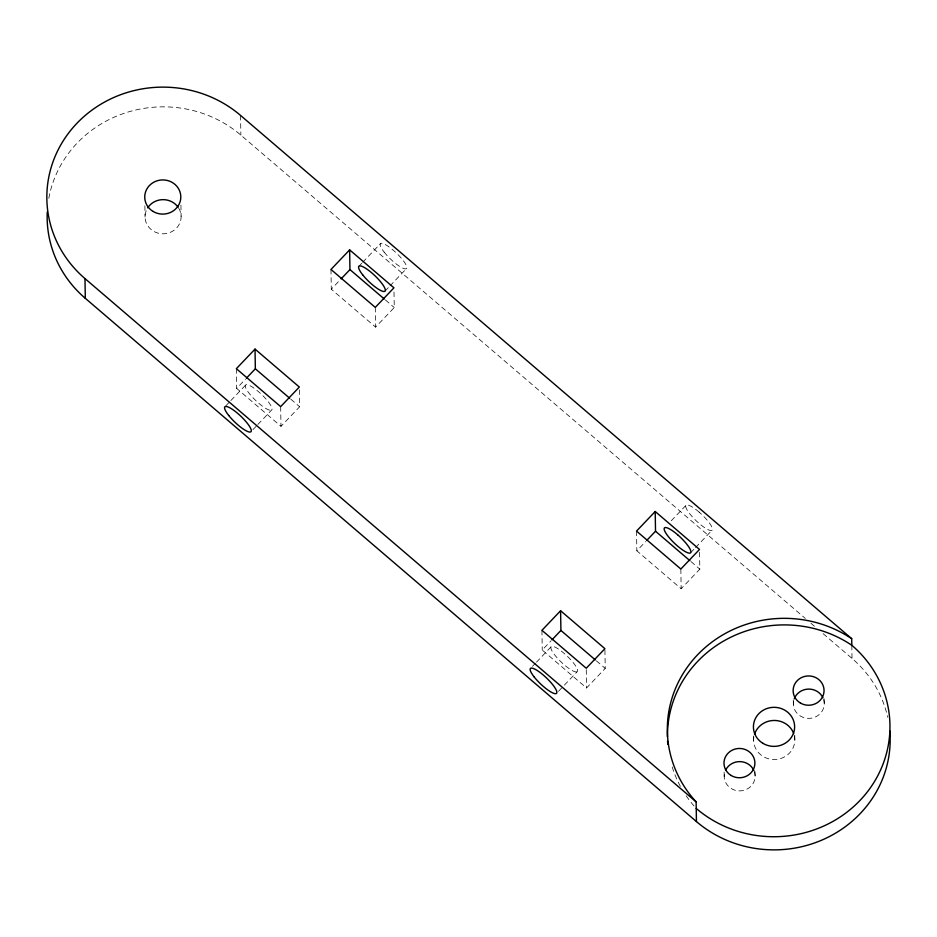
<?xml version="1.0" encoding="UTF-8"?>
<svg xmlns="http://www.w3.org/2000/svg" width="937" height="937" viewBox="0 0 937 937"><rect width="100%" height="100%" fill="white"/><g stroke="black" fill="none" stroke-linecap="round" stroke-linejoin="round"><path stroke-width="0.7" stroke-dasharray="4.68 3.51" d="M299.383 389.862L299.653 406.763L280.983 426.335L236.674 388.398L245.517 379.122M394.008 292.039L394.254 307.535L375.585 327.118L331.276 289.182L340.119 279.905M225.911 405.744L229.858 401.598M230.853 400.567L245.67 385.025M358.812 266.354L361.752 263.274M362.736 262.243L380.375 243.749M252.908 429.685L256.867 425.539M257.851 424.496L271.683 409.996A18.037 4.205 43.6 0 0 254.852 388.785A18.037 4.205 43.6 0 0 249.488 393.751A18.037 4.205 43.6 0 0 271.683 409.996M385.072 291.056L388.996 286.945M389.979 285.914L406.635 268.45M604.927 650.079L605.22 668.397L586.55 687.969L542.242 650.032L551.085 640.756M699.564 552.268L699.822 569.169L681.164 588.752L636.844 550.804L645.687 541.539M532.474 666.336L535.449 663.22M536.433 662.19L551.249 646.647M671.267 520.773L685.966 505.359M558.464 691.33L563.406 686.142M564.39 685.111L577.239 671.642A18.037 4.205 43.6 0 0 560.467 650.454A18.037 4.205 43.6 0 0 555.02 655.338A18.037 4.205 43.6 0 0 577.239 671.642M690.628 552.713L694.551 548.602M695.523 547.583L712.179 530.108M48.818 198.293A115.93 109.875 -0.9 0 1 125.242 112.92A115.93 109.875 -0.9 0 1 240.879 135.139L805.34 618.455M810.903 623.21L815.342 627.017M823.119 633.67L852.014 658.406A115.93 109.875 -0.9 0 1 887.69 717.25M385.4 299.945L394.254 307.535M690.967 561.579L699.822 569.169M290.786 399.174L299.653 406.763M596.354 660.808L605.22 668.397M851.803 645.265L852.014 658.406M824.173 698.85L824.244 703.23M794.763 735.217L794.834 739.598M793.276 699.857L793.346 704.237M755.035 771.573L755.105 775.953M753.547 736.002L753.617 740.382M724.137 772.158L724.196 776.539M680.848 569.028L681.164 588.752M636.539 531.092L636.844 550.804M586.269 669.662L586.55 687.969M541.937 630.32L542.242 650.032M375.28 307.395L375.585 327.118M330.972 269.458L331.276 289.182M280.667 406.623L280.983 426.335M240.563 115.427L240.868 135.139M236.358 368.686L236.674 388.398M180.935 205.121L181.11 216.388M144.884 205.8L145.059 217.068M178.721 208.19A18.037 17.089 -0.9 0 1 163.987 233.793A18.037 17.089 -0.9 0 1 146.629 209.759M794.389 735.943A20.614 19.536 -0.9 0 1 774.606 759.52A20.614 19.536 -0.9 0 1 753.91 736.716M754.262 771.444A15.46 14.652 -0.9 0 1 739.937 790.898A15.46 14.652 -0.9 0 1 724.863 772.006M823.635 699.599A15.46 14.652 -0.9 0 1 809.299 718.374A15.46 14.652 -0.9 0 1 793.709 700.583M694.036 805.984A116.727 110.625 -0.9 0 1 684.842 793.803M680.391 786.342A116.727 110.625 -0.9 0 1 672.04 766.466M699.189 512.164L698.358 511.45A18.037 4.205 43.6 0 0 687.723 510.981A18.037 4.205 43.6 0 0 710.726 530.529A18.037 4.205 43.6 0 0 699.189 512.164M384.135 252.1A18.037 4.205 43.6 0 0 406.447 268.638A18.037 4.205 43.6 0 0 389.921 247.555A18.037 4.205 43.6 0 0 384.135 252.1"/><path stroke-width="1.41" d="M255.028 349.103L236.358 368.686L280.667 406.623L299.336 387.04L255.028 349.103L255.344 368.815L246.501 378.091M349.642 249.874L330.972 269.458L375.28 307.395L393.95 287.823L349.642 249.874L349.946 269.598L341.103 278.875M560.595 610.737L541.937 630.32L586.246 668.257L604.915 648.673L560.595 610.737L560.912 630.449L552.069 639.725M655.209 511.508L636.539 531.092L680.848 569.028L699.517 549.445L655.209 511.508L655.513 531.232L646.671 540.508M696.226 808.432A115.93 109.875 -0.9 0 0 859.979 800.456A115.93 109.875 -0.9 0 0 851.815 645.265L851.698 638.694L240.563 115.427A115.93 109.875 -0.9 0 0 76.811 123.403A115.93 109.875 -0.9 0 0 84.986 278.594L85.302 298.306L696.437 821.573A115.93 109.875 -0.9 0 0 825.509 838.463A115.93 109.875 -0.9 0 0 889.787 730.907M349.946 269.598L384.287 298.997M655.513 531.232L689.855 560.631M255.344 368.815L289.685 398.225M560.912 630.449L595.253 659.859M84.986 278.594L696.132 801.861L696.437 821.573M85.29 298.317A115.93 109.875 -0.9 0 1 47.26 212.02M147.683 207.862A18.037 17.089 -0.9 0 1 178.124 207.276M754.508 734.327A20.614 19.536 -0.9 0 1 773.845 720.459A20.614 19.536 -0.9 0 1 793.709 733.589M725.554 770.284A15.46 14.652 -0.9 0 1 739.855 761.605A15.46 14.652 -0.9 0 1 753.922 770.589M794.248 698.815A15.46 14.652 -0.9 0 1 808.291 689.093A15.46 14.652 -0.9 0 1 822.979 697.878M667.8 744.365A116.727 110.625 -0.9 0 1 667.577 741.155M667.449 736.869A116.727 110.625 -0.9 0 1 730.099 637.57A116.727 110.625 -0.9 0 1 851.803 645.265M696.132 801.861A116.727 110.625 -0.9 0 1 697.515 654.858A116.727 110.625 -0.9 0 1 851.698 638.694M677.638 534.769L676.795 534.055A18.037 4.205 43.6 0 0 666.16 533.586A18.037 4.205 43.6 0 0 689.175 553.135A18.037 4.205 43.6 0 0 677.638 534.769M153.071 211.434A18.037 17.089 -0.9 0 0 180.794 197.742A18.037 17.089 -0.9 0 0 154.464 181.86A18.037 17.089 -0.9 0 0 153.071 211.434M762.929 743.334A20.614 19.536 -0.9 0 0 794.611 727.686A20.614 19.536 -0.9 0 0 764.522 709.532A20.614 19.536 -0.9 0 0 762.929 743.334M534.277 677.088A18.037 4.205 43.6 0 0 556.496 693.392A18.037 4.205 43.6 0 0 539.724 672.216A18.037 4.205 43.6 0 0 534.277 677.088M228.745 415.501A18.037 4.205 43.6 0 0 250.94 431.758A18.037 4.205 43.6 0 0 234.109 410.547A18.037 4.205 43.6 0 0 228.745 415.501M800.467 703.066A15.46 14.652 -0.9 0 0 824.045 691.002A15.46 14.652 -0.9 0 0 801.264 677.697A15.46 14.652 -0.9 0 0 800.467 703.066M731.129 775.473A15.46 14.652 -0.9 0 0 754.882 763.737A15.46 14.652 -0.9 0 0 732.324 750.115A15.46 14.652 -0.9 0 0 731.129 775.473M362.584 274.705A18.037 4.205 43.6 0 0 384.896 291.243A18.037 4.205 43.6 0 0 368.37 270.161A18.037 4.205 43.6 0 0 362.584 274.705"/></g></svg>
